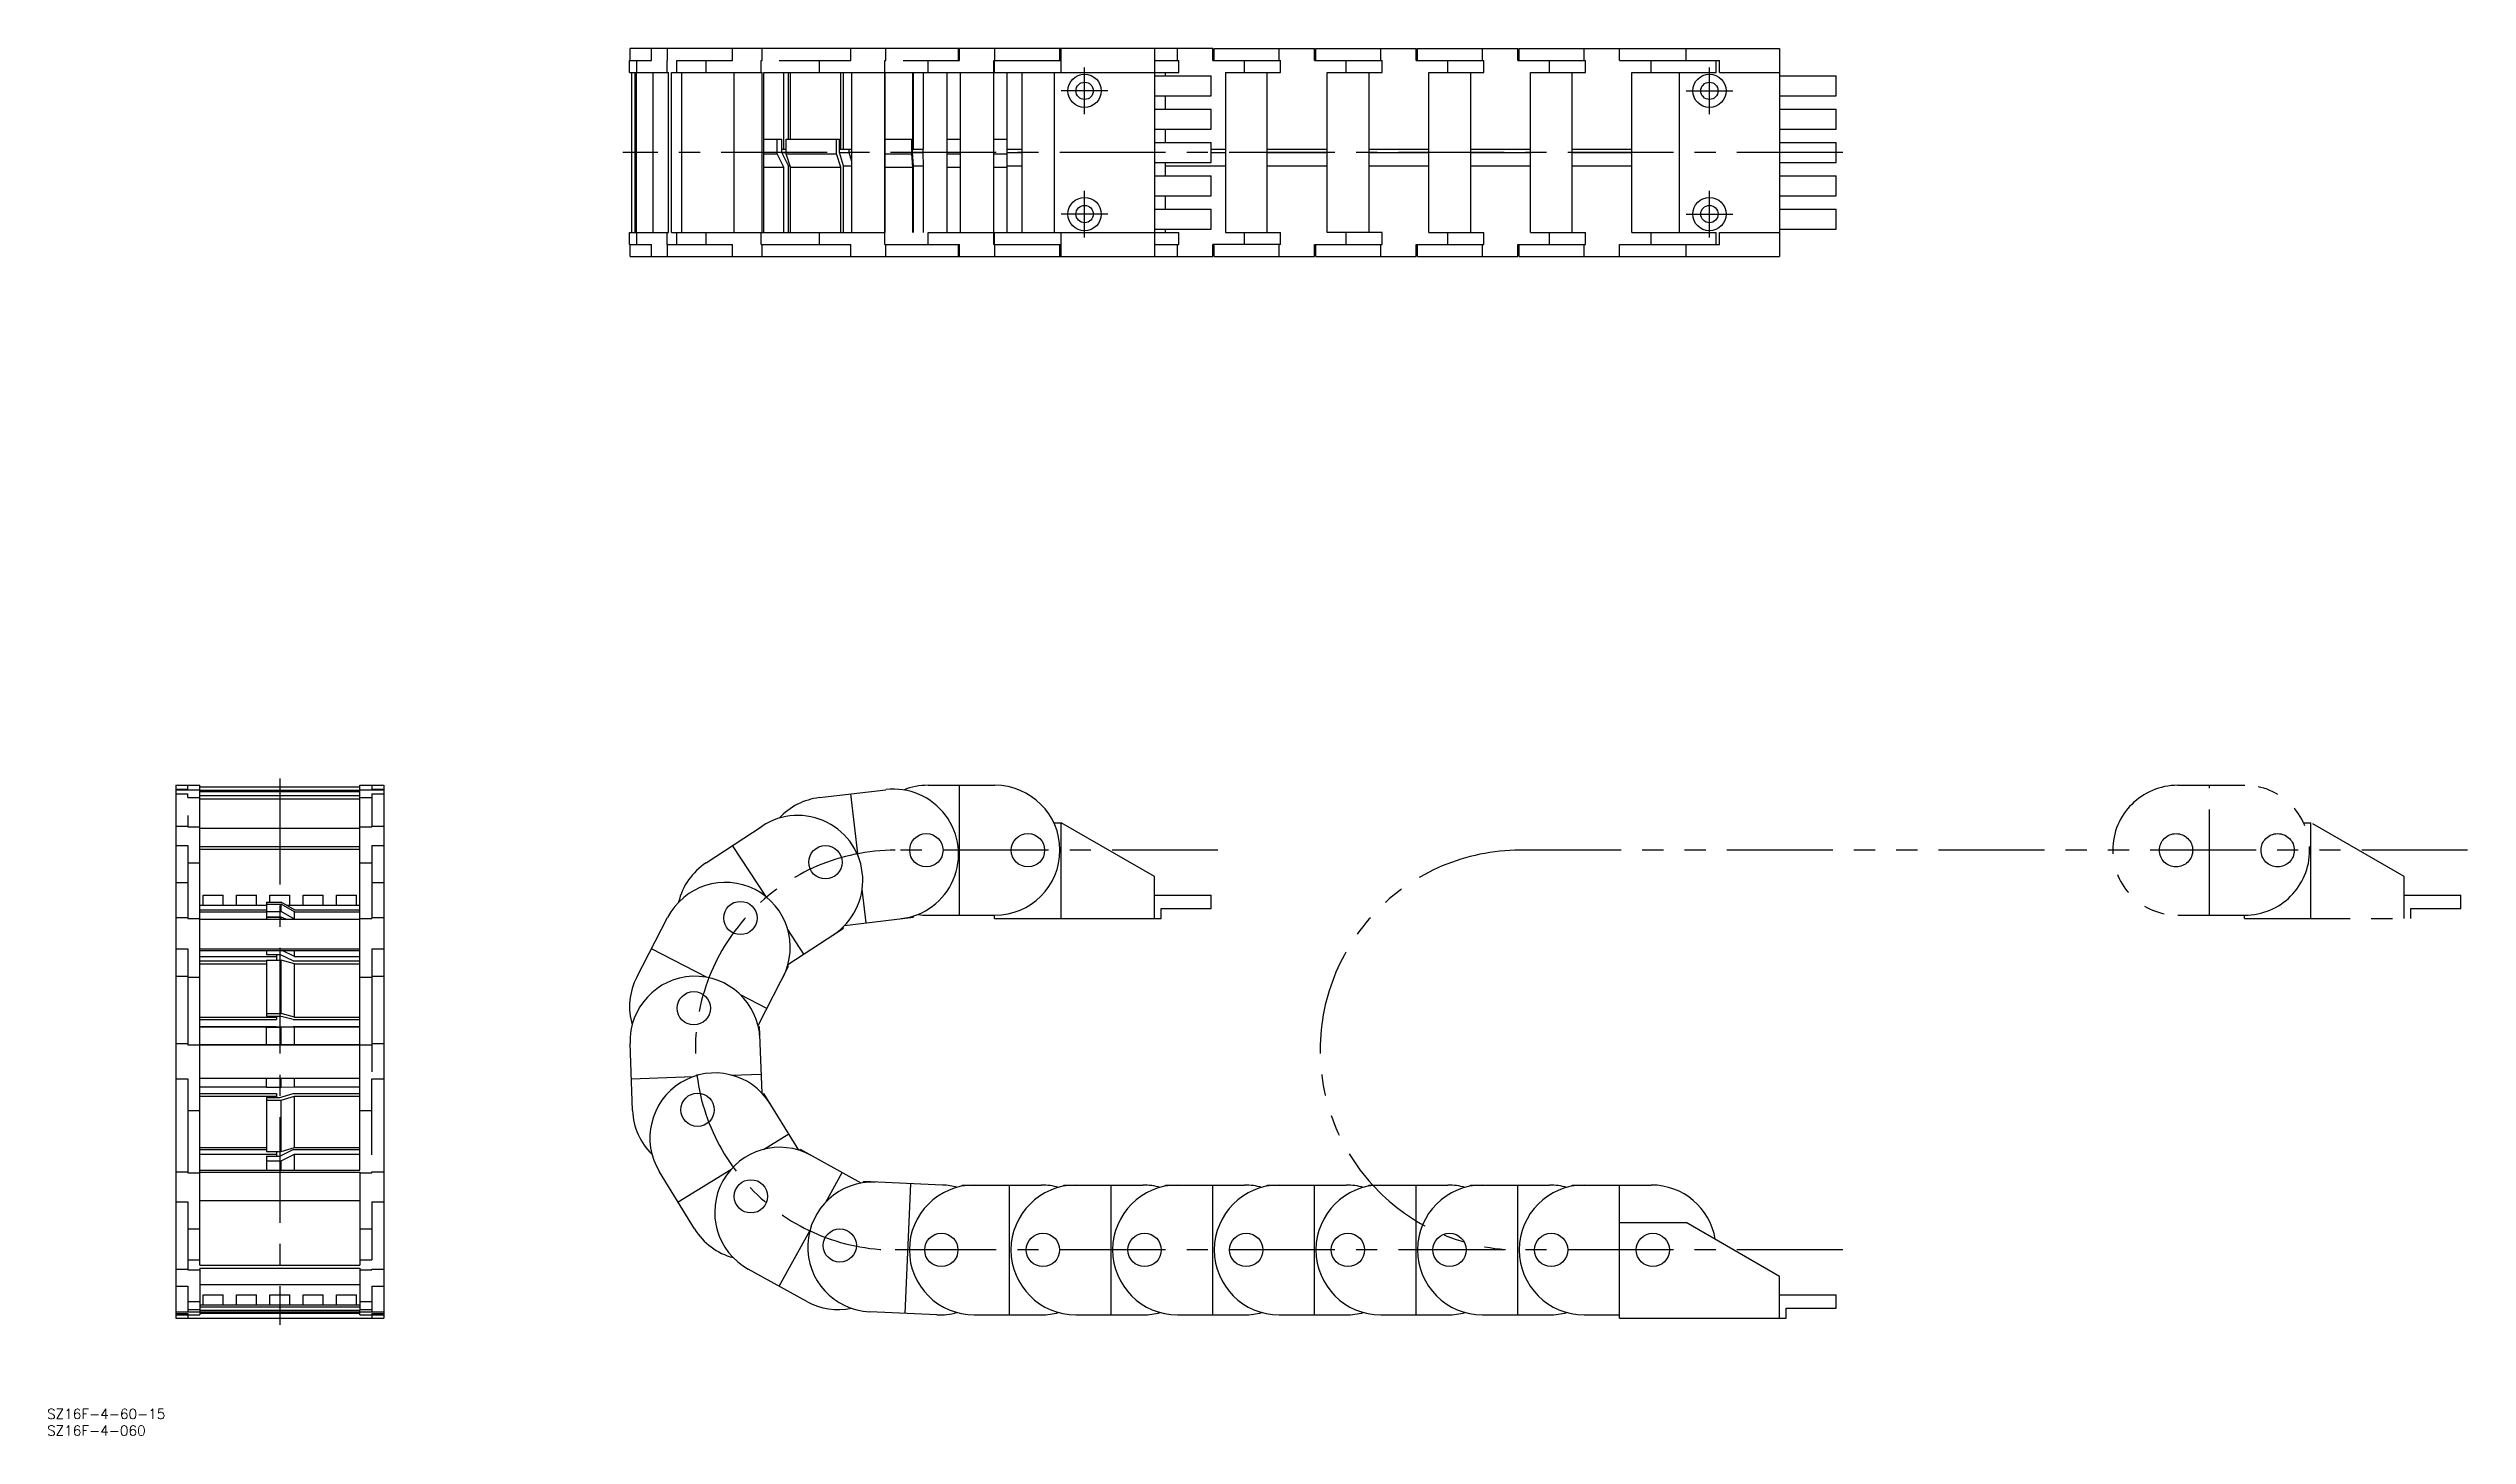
# Model space of a CAD drawing. Extents: x -69 to 656, y -35 to 381.
import ezdxf

# ---------------------------------------------------------------- set-up
doc = ezdxf.new("R2010")
doc.units = 0
doc.linetypes.add('CENTER', pattern=[50.8, 31.75, -6.35, 6.35, -6.35])
doc.linetypes.add('PHANTOM', pattern=[63.5, 31.75, -6.35, 6.35, -6.35, 6.35, -6.35])
doc.layers.get('0').update_dxf_attribs({"linetype": 'CONTINUOUS'})
doc.layers.add('CENTER', color=1, linetype='CENTER')
doc.styles.get("Standard").update_dxf_attribs({"font": 'txt.shx', "height": 3, "bigfont": 'bigfont.shx'})

msp = doc.modelspace()

# ---------------------------------------------------------------- linework, layer by layer
at = {"color": 7, "linetype": 'CONTINUOUS'}
for p, q in [((104.95, 377.62), (111.48, 377.62)), ((104.95, 374), (104.95, 377.62)), ((280, 381.25), (105.09, 381.25)), ((105.09, 377.62), (105.09, 381.25)), ((107.12, 374), (107.12, 377.62)), ((111.48, 377.62), (111.48, 381.25)), ((116.18, 377.62), (116.34, 377.62)), ((116.18, 374), (116.18, 377.62)), ((116.34, 377.62), (116.34, 381.25)), ((119.13, 377.62), (135.88, 377.62)), ((119.13, 374), (119.13, 377.62)), ((127.93, 374), (127.93, 377.62)), ((135.88, 377.62), (135.88, 381.25)), ((144.45, 377.62), (144.74, 377.62)), ((144.45, 374), (144.45, 377.62)), ((144.74, 377.62), (144.74, 381.25)), ((149.83, 377.62), (171.33, 377.62)), ((161.9, 374), (161.9, 377.62)), ((171.33, 377.62), (171.33, 381.25)), ((181.51, 377.62), (181.86, 377.62)), ((181.51, 374), (181.51, 377.62)), ((181.86, 377.62), (181.86, 381.25)), ((187.08, 377.62), (204, 377.62)), ((194.5, 374), (194.5, 377.62)), ((203.67, 377.62), (203.67, 381.25)), ((204, 377.62), (204, 381.25)), ((214.25, 377.62), (234.5, 377.62)), ((214.25, 322.37), (214.25, 377.62)), ((214.5, 374), (214.5, 377.62)), ((214.6, 377.62), (214.6, 381.25)), ((234.1, 377.62), (234.1, 381.25)), ((234.5, 374), (234.5, 381.25)), ((262.5, 381.25), (262.5, 318.75)), ((262.5, 377.62), (269.75, 377.62)), ((269.4, 377.62), (269.4, 381.25)), ((269.75, 374), (269.75, 377.62)), ((280, 377.62), (280, 381.25)), ((280, 377.62), (300.25, 377.62)), ((280.4, 381.25), (310.5, 381.25)), ((280.4, 377.62), (280.4, 381.25)), ((289.5, 374), (289.5, 377.62)), ((299.9, 377.62), (299.9, 381.25)), ((300.25, 374), (300.25, 377.62)), ((310.5, 377.62), (310.5, 381.25)), ((310.5, 377.62), (330.75, 377.62)), ((310.9, 381.25), (341, 381.25)), ((310.9, 377.62), (310.9, 381.25)), ((320, 374), (320, 377.62)), ((330.4, 377.62), (330.4, 381.25)), ((330.75, 374), (330.75, 377.62)), ((341, 377.62), (341, 381.25)), ((341, 377.62), (361.25, 377.62)), ((341.4, 381.25), (371.5, 381.25)), ((341.4, 377.62), (341.4, 381.25)), ((350.5, 374), (350.5, 377.62)), ((360.9, 377.62), (360.9, 381.25)), ((361.25, 374), (361.25, 377.62)), ((371.5, 377.62), (371.5, 381.25)), ((371.5, 377.62), (391.75, 377.62)), ((371.9, 381.25), (450, 381.25)), ((371.9, 377.62), (371.9, 381.25)), ((381, 374), (381, 377.62)), ((391.4, 377.62), (391.4, 381.25)), ((391.75, 374), (391.75, 377.62)), ((402, 377.62), (402, 381.25)), ((402, 377.62), (432, 377.62)), ((411.5, 374), (411.5, 377.62)), ((422, 377.62), (422, 381.25)), ((431, 374), (431, 377.62)), ((432, 374), (432, 377.62)), ((450, 381.25), (450, 318.75)), ((104.95, 374), (116.62, 374)), ((105.62, 326), (105.62, 374)), ((106.62, 326), (106.62, 374)), ((106.99, 326), (106.99, 374)), ((112.04, 326), (112.04, 374)), ((116.62, 326), (116.62, 374)), ((117.51, 374), (144.73, 374)), ((117.51, 326), (117.51, 374)), ((120.64, 326), (120.64, 374)), ((136.36, 326), (136.36, 374)), ((144.73, 326), (144.73, 374)), ((145.27, 374), (181.57, 374)), ((145.27, 326), (145.27, 374)), ((151.25, 351), (151.25, 374)), ((152.67, 354), (152.67, 374)), ((153.25, 354), (153.25, 374)), ((168.3, 351), (168.3, 374)), ((169.18, 351), (169.18, 374)), ((171.64, 326), (171.64, 374)), ((181.57, 326), (181.57, 374)), ((181.69, 374), (269.75, 374)), ((181.69, 326), (181.69, 374)), ((189.92, 351), (189.92, 374)), ((190.1, 351), (190.1, 374)), ((193.11, 351), (193.11, 374)), ((200.25, 326), (200.25, 374)), ((204.25, 326), (204.25, 374)), ((218.25, 326), (218.25, 374)), ((222.75, 326), (222.75, 374)), ((232.5, 326), (232.5, 374)), ((262.5, 373), (279.5, 373)), ((265.75, 373), (265.75, 374)), ((279.5, 367), (279.5, 373)), ((283.75, 374), (283.75, 326)), ((283.75, 374), (300.25, 374)), ((296.25, 326), (296.25, 374)), ((314.25, 326), (314.25, 374)), ((314.25, 374), (330.75, 374)), ((326.75, 374), (326.75, 326)), ((344.75, 326), (344.75, 374)), ((344.75, 374), (361.25, 374)), ((357.25, 374), (357.25, 326)), ((375.25, 374), (391.75, 374)), ((375.25, 326), (375.25, 374)), ((387.75, 326), (387.75, 374)), ((405.75, 374), (431, 374)), ((405.75, 326), (405.75, 374)), ((420, 326), (420, 374)), ((432, 374), (450, 374)), ((450, 373), (467, 373)), ((467, 367), (467, 373)), ((262.5, 367), (279.5, 367)), ((262.5, 363), (279.5, 363)), ((265.75, 363), (265.75, 367)), ((279.5, 357), (279.5, 363)), ((450, 367), (467, 367)), ((450, 363), (467, 363)), ((467, 357), (467, 363)), ((262.5, 357), (279.5, 357)), ((265.75, 353), (265.75, 357)), ((450, 357), (467, 357)), ((145.27, 354), (150.62, 354)), ((145.27, 349.57), (149.2, 349.57)), ((149.2, 349.57), (149.2, 354)), ((151.25, 345.57), (149.2, 349.57)), ((150.62, 350), (150.62, 354)), ((150.62, 351), (151.98, 351)), ((152.67, 346), (150.62, 350)), ((150.62, 350), (151.98, 350)), ((151.98, 354), (167.91, 354)), ((151.98, 349.57), (151.98, 354)), ((153.25, 345.57), (151.98, 349.57)), ((151.98, 349.57), (167.04, 349.57)), ((167.04, 349.57), (167.04, 354)), ((168.3, 345.57), (167.04, 349.57)), ((167.91, 350), (167.91, 354)), ((167.91, 351), (171.64, 351)), ((169.18, 346), (167.91, 350)), ((167.91, 350), (170.88, 350)), ((170.88, 350), (170.88, 351)), ((171.64, 347.29), (170.88, 350)), ((181.69, 354), (189.83, 354)), ((181.69, 349.57), (189.64, 349.57)), ((189.64, 349.57), (189.64, 354)), ((189.92, 345.57), (189.64, 349.57)), ((189.83, 350), (189.83, 354)), ((189.83, 351), (193.11, 351)), ((190.1, 346), (189.83, 350)), ((189.83, 350), (193.01, 350)), ((193.01, 350), (193.01, 351)), ((193.11, 346), (193.01, 350)), ((200.25, 354), (204.25, 354)), ((200.25, 349.57), (204.25, 349.57)), ((214.25, 354), (218.25, 354)), ((214.25, 349.57), (218.25, 349.57)), ((218.25, 351), (222.75, 351)), ((218.25, 350), (222.75, 350)), ((262.5, 353), (279.5, 353)), ((279.5, 347), (279.5, 353)), ((279.5, 351), (283.75, 351)), ((279.5, 350), (283.75, 350)), ((296.25, 351), (314.25, 351)), ((296.25, 350), (314.25, 350)), ((326.75, 351), (344.75, 351)), ((326.75, 350), (344.75, 350)), ((357.25, 351), (375.25, 351)), ((357.25, 350), (375.25, 350)), ((387.75, 351), (405.75, 351)), ((387.75, 350), (405.75, 350)), ((450, 353), (467, 353)), ((467, 347), (467, 353)), ((145.27, 345.57), (151.25, 345.57)), ((151.25, 326), (151.25, 345.57)), ((152.67, 346), (153.11, 346)), ((152.67, 326), (152.67, 346)), ((153.25, 345.57), (168.3, 345.57)), ((153.25, 326), (153.25, 345.57)), ((168.3, 326), (168.3, 345.57)), ((169.18, 346), (171.64, 346)), ((169.18, 326), (169.18, 346)), ((181.69, 345.57), (189.92, 345.57)), ((189.92, 326), (189.92, 345.57)), ((190.1, 326), (190.1, 346)), ((190.1, 346), (193.11, 346)), ((193.11, 326), (193.11, 346)), ((200.25, 345.57), (204.25, 345.57)), ((214.25, 345.57), (218.25, 345.57)), ((218.25, 346), (222.75, 346)), ((262.5, 347), (279.5, 347)), ((262.5, 343), (279.5, 343)), ((265.75, 343), (265.75, 347)), ((265.75, 346), (283.75, 346)), ((279.5, 337), (279.5, 343)), ((296.25, 346), (314.25, 346)), ((326.75, 346), (344.75, 346)), ((357.25, 346), (375.25, 346)), ((387.75, 346), (405.75, 346)), ((450, 347), (467, 347)), ((450, 343), (467, 343)), ((467, 337), (467, 343)), ((262.5, 337), (279.5, 337)), ((265.75, 333), (265.75, 337)), ((450, 337), (467, 337)), ((262.5, 333), (279.5, 333)), ((262.5, 327), (279.5, 327)), ((265.75, 326), (265.75, 327)), ((279.5, 327), (279.5, 333)), ((450, 333), (467, 333)), ((450, 327), (467, 327)), ((467, 327), (467, 333)), ((104.95, 326), (116.62, 326)), ((104.95, 322.37), (104.95, 326)), ((104.95, 322.37), (111.48, 322.37)), ((105.09, 318.75), (105.09, 322.37)), ((107.12, 322.37), (107.12, 326)), ((111.48, 318.75), (111.48, 322.37)), ((116.18, 322.37), (116.18, 326)), ((116.18, 322.37), (135.88, 322.37)), ((116.34, 318.75), (116.34, 322.37)), ((117.51, 326), (181.57, 326)), ((119.13, 322.37), (119.13, 326)), ((127.93, 322.37), (127.93, 326)), ((135.88, 318.75), (135.88, 322.37)), ((144.45, 322.37), (144.45, 326)), ((144.45, 322.37), (171.33, 322.37)), ((144.74, 318.75), (144.74, 322.37)), ((161.9, 322.37), (161.9, 326)), ((171.33, 318.75), (171.33, 322.37)), ((181.51, 322.37), (181.51, 326)), ((181.51, 322.37), (204, 322.37)), ((181.86, 318.75), (181.86, 322.37)), ((194.5, 326), (269.75, 326)), ((194.5, 322.37), (194.5, 326)), ((203.67, 318.75), (203.67, 322.37)), ((204, 318.75), (204, 322.37)), ((214.25, 322.37), (234.5, 322.37)), ((214.5, 322.37), (214.5, 326)), ((214.6, 318.75), (214.6, 322.37)), ((234.1, 318.75), (234.1, 322.37)), ((234.5, 318.75), (234.5, 326)), ((262.5, 322.37), (269.75, 322.37)), ((269.4, 318.75), (269.4, 322.37)), ((269.75, 322.37), (269.75, 326)), ((300.25, 322.37), (280, 322.37)), ((280, 318.75), (280, 322.37)), ((280.4, 318.75), (280.4, 322.37)), ((283.75, 326), (300.25, 326)), ((289.5, 322.37), (289.5, 326)), ((299.9, 318.75), (299.9, 322.37)), ((300.25, 322.37), (300.25, 326)), ((310.5, 322.37), (330.75, 322.37)), ((310.5, 318.75), (310.5, 322.37)), ((310.9, 318.75), (310.9, 322.37)), ((330.75, 326), (314.25, 326)), ((320, 322.37), (320, 326)), ((330.4, 318.75), (330.4, 322.37)), ((330.75, 322.37), (330.75, 326)), ((341, 322.37), (361.25, 322.37)), ((341, 318.75), (341, 322.37)), ((341.4, 318.75), (341.4, 322.37)), ((344.75, 326), (361.25, 326)), ((350.5, 322.37), (350.5, 326)), ((360.9, 318.75), (360.9, 322.37)), ((361.25, 322.37), (361.25, 326)), ((371.5, 322.37), (391.75, 322.37)), ((371.5, 318.75), (371.5, 322.37)), ((371.9, 318.75), (371.9, 322.37)), ((375.25, 326), (391.75, 326)), ((381, 322.37), (381, 326)), ((391.4, 318.75), (391.4, 322.37)), ((391.75, 322.37), (391.75, 326)), ((402, 322.37), (432, 322.37)), ((402, 318.75), (402, 322.37)), ((405.75, 326), (431, 326)), ((411.5, 322.37), (411.5, 326)), ((422, 318.75), (422, 322.37)), ((431, 322.37), (431, 326)), ((432, 326), (450, 326)), ((432, 322.37), (432, 326)), ((105.09, 318.75), (280, 318.75)), ((280.4, 318.75), (310.5, 318.75)), ((310.9, 318.75), (341, 318.75)), ((341.4, 318.75), (371.5, 318.75)), ((371.9, 318.75), (450, 318.75)), ((-31.25, 160), (-31.25, 0)), ((-31.25, 160), (-24, 160)), ((-27.62, 158.65), (-27.62, 160)), ((-24, 15.89), (-24, 160)), ((24, 82.14), (24, 160)), ((24, 160), (31.25, 160)), ((27.62, 160), (27.62, 158.65)), ((31.25, 160), (31.25, 0)), ((194.5, 160), (214.6, 160)), ((204, 121), (204, 160)), ((-31.25, 158.83), (-27.62, 158.83)), ((-31.25, 158.69), (-27.62, 158.69)), ((-31.25, 157.43), (-27.62, 157.43)), ((-27.62, 158.65), (-24, 158.65)), ((-27.62, 156.31), (-27.62, 157.43)), ((-27.62, 156.31), (-24, 156.31)), ((-24, 159.5), (24, 159.5)), ((-24, 158.5), (24, 158.5)), ((-24, 158.15), (24, 158.15)), ((-24, 156.97), (24, 156.97)), ((-24, 155.97), (24, 155.97)), ((24, 158.65), (27.62, 158.65)), ((24, 156.31), (27.62, 156.31)), ((27.62, 158.83), (31.25, 158.83)), ((27.62, 158.69), (31.25, 158.69)), ((27.62, 157.43), (31.25, 157.43)), ((27.62, 157.43), (27.62, 147.57)), ((161.9, 156.31), (181.86, 158.69)), ((173.58, 138.6), (171.33, 157.43)), ((-31.25, 147.76), (-27.62, 147.76)), ((-27.62, 150.96), (-27.62, 147.57)), ((-27.62, 147.57), (-24, 147.57)), ((-24, 147.15), (24, 147.15)), ((24, 147.57), (27.62, 147.57)), ((27.62, 147.76), (31.25, 147.76)), ((127.93, 136.74), (144.74, 147.76)), ((232.27, 148.75), (234.5, 148.75)), ((262.5, 132.58), (234.5, 148.75)), ((234.5, 120), (234.5, 148.75)), ((-31.25, 141.95), (-27.62, 141.95)), ((-27.62, 141.95), (-27.62, 120)), ((-24, 141.67), (24, 141.67)), ((-24, 140.84), (24, 140.84)), ((27.62, 141.95), (27.62, 120)), ((27.62, 141.95), (31.25, 141.95)), ((146.07, 126.42), (135.88, 141.95)), ((-31.25, 130.86), (-27.62, 130.86)), ((-27.62, 136.74), (-24, 136.74)), ((24, 136.74), (27.62, 136.74)), ((27.62, 130.86), (31.25, 130.86)), ((262.5, 120), (262.5, 132.58)), ((-24, 124), (-4, 124)), ((-23, 127), (-17, 127)), ((-23, 124), (-23, 127)), ((-17, 124), (-17, 127)), ((-13, 127), (-7, 127)), ((-13, 124), (-13, 127)), ((-7, 124), (-7, 127)), ((-4, 124.91), (-4, 120.56)), ((-4, 124.91), (0.43, 124.91)), ((-4, 124.28), (0.43, 124.28)), ((-3, 127), (3, 127)), ((-3, 124.91), (-3, 127)), ((4.43, 122.6), (0.43, 124.91)), ((4.43, 121.99), (0.43, 124.28)), ((0.43, 122.15), (0.43, 124.28)), ((2, 124), (24, 124)), ((3, 124), (3, 127)), ((7, 127), (13, 127)), ((7, 124), (7, 127)), ((13, 124), (13, 127)), ((17, 127), (23, 127)), ((17, 124), (17, 127)), ((23, 124), (23, 127)), ((175.96, 118.71), (174.75, 128.79)), ((262.5, 127), (279.5, 127)), ((279.5, 123), (279.5, 127)), ((-31.25, 120.31), (-27.62, 120.31)), ((-27.62, 120), (-24, 120)), ((-24, 122.6), (-4, 122.6)), ((-24, 121.99), (-4, 121.99)), ((-24, 119.85), (-4, 119.85)), ((-24, 119.77), (24, 119.77)), ((-4, 122.15), (0.43, 122.15)), ((-4, 120.56), (0, 120.56)), ((-4, 120.42), (0.43, 120.42)), ((-4, 120.42), (-4, 119.77)), ((-1, 120.42), (-1, 120.56)), ((0.24, 120.42), (0, 120.56)), ((4.43, 119.85), (0.43, 122.15)), ((1.78, 119.77), (0.43, 120.42)), ((0.43, 119.77), (0.43, 120.42)), ((4.43, 122.6), (24, 122.6)), ((4.43, 121.99), (24, 121.99)), ((4.43, 119.85), (4.43, 121.99)), ((4.43, 119.85), (24, 119.85)), ((24, 120), (27.62, 120)), ((27.62, 120.31), (31.25, 120.31)), ((107.12, 102.45), (116.34, 120.31)), ((157.26, 109.34), (152.41, 116.73)), ((152.47, 106.2), (169.18, 117.15)), ((169.18, 117.15), (168.99, 117.44)), ((169.49, 117.94), (190.1, 120.4)), ((190.1, 120.4), (190.06, 120.74)), ((194.5, 121), (214.6, 121)), ((214.5, 120), (214.5, 121)), ((214.5, 120), (264.5, 120)), ((264.5, 123), (279.5, 123)), ((264.5, 120), (264.5, 123)), ((-31.25, 110.89), (-27.62, 110.89)), ((-27.62, 110.89), (-27.62, 82.09)), ((-24, 110.88), (24, 110.88)), ((-24, 110.42), (24, 110.42)), ((-4, 110.42), (-4, 109.21)), ((-4, 109.21), (0, 109.21)), ((-1, 109.21), (-1, 107.46)), ((4, 107.28), (0, 109.21)), ((4.43, 108.62), (0.69, 110.42)), ((4.43, 108.62), (4.43, 110.42)), ((27.62, 110.89), (27.62, 74)), ((27.62, 110.89), (31.25, 110.89)), ((127.99, 102.37), (111.48, 110.89)), ((-31.25, 102.67), (-27.62, 102.67)), ((-27.62, 102.45), (-24, 102.45)), ((-24, 108.62), (-1, 108.62)), ((-24, 107.28), (-4, 107.28)), ((-24, 106.4), (-4, 106.4)), ((-4, 107.46), (-4, 90.73)), ((-4, 107.46), (0.43, 107.46)), ((4.43, 106.4), (0.43, 107.46)), ((0.43, 91.46), (0.43, 107.46)), ((4, 107.28), (24, 107.28)), ((4.43, 108.62), (24, 108.62)), ((4.43, 106.4), (24, 106.4)), ((4.43, 90.4), (4.43, 106.4)), ((24, 102.45), (27.62, 102.45)), ((27.62, 102.67), (31.25, 102.67)), ((143.5, 87.91), (152.67, 105.66)), ((152.67, 105.66), (152.36, 105.82)), ((146.13, 93), (138.28, 97.06)), ((-24, 90.4), (-1, 90.4)), ((-24, 89.67), (-1, 89.67)), ((-24, 87.54), (-1, 87.54)), ((-24, 87.48), (-1, 87.48)), ((-4, 91.46), (0.43, 91.46)), ((-4, 90.73), (0, 90.73)), ((-4, 82.14), (-4, 87.46)), ((-4, 87.46), (0, 87.46)), ((-4, 87.4), (0.43, 87.4)), ((-1, 90.73), (-1, 89.67)), ((-1, 87.46), (-1, 87.54)), ((4, 89.67), (0, 90.73)), ((0, 87.46), (4, 87.54)), ((4.43, 90.4), (0.43, 91.46)), ((0.43, 87.4), (4.43, 87.48)), ((0.43, 82.14), (0.43, 87.4)), ((4, 89.67), (24, 89.67)), ((4, 87.54), (24, 87.54)), ((4.43, 90.4), (24, 90.4)), ((4.43, 87.48), (24, 87.48)), ((4.43, 82.14), (4.43, 87.48)), ((143.6, 87.53), (143.94, 87.54)), ((144.69, 67.58), (143.94, 87.54)), ((-31.25, 82.44), (-27.62, 82.44)), ((-27.62, 82.09), (-24, 82.09)), ((-24, 82.14), (24, 82.14)), ((-24, 82.1), (24, 82.1)), ((24, 44.42), (24, 82.1)), ((24, 82.09), (27.62, 82.09)), ((27.62, 82.44), (31.25, 82.44)), ((105.86, 62.35), (105.1, 82.44)), ((135.64, 72.97), (144.47, 73.3)), ((-31.25, 71.84), (-27.62, 71.84)), ((-27.62, 71.84), (-27.62, 43.63)), ((-24, 72.11), (24, 72.11)), ((-24, 69.5), (-4, 69.5)), ((-24, 67.47), (-1, 67.47)), ((-24, 66.64), (-1, 66.64)), ((-4, 69.41), (-4, 72.11)), ((-4, 69.41), (-4, 72.11)), ((-4, 69.41), (0.43, 69.41)), ((-4, 66.26), (-4, 50.09)), ((-4, 66.26), (0, 66.26)), ((-4, 65.43), (0.43, 65.43)), ((-1, 67.47), (-1, 66.26)), ((0, 66.26), (4, 67.47)), ((0.43, 69.41), (0.43, 72.11)), ((0.43, 69.41), (0.43, 72.11)), ((0.43, 69.41), (4.43, 69.5)), ((0.43, 65.43), (4.43, 66.64)), ((0.43, 50.09), (0.43, 65.43)), ((4, 67.47), (24, 67.47)), ((4.43, 69.5), (4.43, 72.11)), ((4.43, 69.5), (4.43, 72.11)), ((4.43, 69.5), (24, 69.5)), ((4.43, 51.3), (4.43, 66.64)), ((4.43, 66.64), (24, 66.64)), ((27.62, 49.06), (27.62, 71.84)), ((27.62, 71.84), (31.25, 71.84)), ((105.5, 71.84), (124.07, 72.54)), ((144.95, 67.29), (145.25, 67.47)), ((155.72, 50.45), (145.25, 67.47)), ((-27.62, 62.35), (-24, 62.35)), ((24, 62.35), (27.62, 62.35)), ((-24, 51.3), (-4, 51.3)), ((0.43, 50.09), (4.43, 51.3)), ((4.43, 51.3), (24, 51.3)), ((145.18, 50.7), (152.71, 55.34)), ((-31.25, 43.93), (-27.62, 43.93)), ((-27.62, 43.63), (-24, 43.63)), ((-24, 50.64), (-4, 50.64)), ((-24, 49.24), (-1, 49.24)), ((-24, 44.42), (24, 44.42)), ((-24, 43.9), (24, 43.9)), ((-4, 50.09), (0.43, 50.09)), ((-4, 48.62), (-4, 44.42)), ((-4, 48.62), (0, 48.62)), ((-4, 47.22), (0.43, 47.22)), ((-1, 50.09), (-1, 48.62)), ((0, 48.62), (4, 50.64)), ((0.43, 47.22), (4.43, 49.24)), ((0.43, 44.42), (0.43, 47.22)), ((4, 50.64), (24, 50.64)), ((4.43, 49.24), (24, 49.24)), ((4.43, 44.42), (4.43, 49.24)), ((24, 43.9), (24, 15.89)), ((24, 43.63), (27.62, 43.63)), ((27.62, 43.93), (31.25, 43.93)), ((27.62, 43.63), (27.62, 43.93)), ((124.47, 26.81), (113.94, 43.93)), ((119.49, 34.9), (135.32, 44.64)), ((156.08, 50.34), (156.25, 50.64)), ((174.42, 40.59), (156.25, 50.64)), ((163.8, 34.86), (168.72, 43.74)), ((175.11, 40.7), (175.13, 41.04)), ((198.85, 40), (175.13, 41.04)), ((187.66, 1.46), (189.36, 40.42)), ((204.75, 40), (228.5, 40)), ((204.75, 39.66), (204.75, 40)), ((219, 1), (219, 40)), ((235.25, 40), (259, 40)), ((235.25, 39.66), (235.25, 40)), ((249.5, 1), (249.5, 40)), ((265.75, 40), (289.5, 40)), ((265.75, 39.66), (265.75, 40)), ((280, 1), (280, 40)), ((296.25, 40), (320, 40)), ((296.25, 39.66), (296.25, 40)), ((310.5, 1), (310.5, 40)), ((326.75, 40), (350.5, 40)), ((326.75, 39.66), (326.75, 40)), ((341, 1), (341, 40)), ((357.25, 40), (381, 40)), ((357.25, 39.66), (357.25, 40)), ((371.5, 1), (371.5, 40)), ((387.75, 40), (411.5, 40)), ((387.75, 39.66), (387.75, 40)), ((402, 0), (402, 40)), ((-31.25, 34.9), (-27.62, 34.9)), ((-27.62, 34.9), (-27.62, 14.58)), ((-24, 35.38), (24, 35.38)), ((27.62, 34.9), (27.62, 17.53)), ((27.62, 34.9), (31.25, 34.9)), ((-27.62, 26.81), (-24, 26.81)), ((24, 26.81), (27.62, 26.81)), ((149.84, 9.62), (159.02, 26.21)), ((402, 28.75), (422, 28.75)), ((450, 12.58), (422, 28.75)), ((-31.25, 14.75), (-27.62, 14.75)), ((-27.62, 17.53), (-24, 17.53)), ((-27.62, 14.58), (-24, 14.58)), ((-24, 15.89), (24, 15.89)), ((-24, 15.01), (24, 15.01)), ((-24, 15.01), (-24, 2.58)), ((24, 17.53), (27.62, 17.53)), ((24, 15.01), (24, 2.58)), ((24, 14.58), (27.62, 14.58)), ((27.62, 14.75), (31.25, 14.75)), ((27.62, 14.58), (27.62, 14.75)), ((158.15, 5.02), (140.56, 14.75)), ((-31.25, 9.62), (-27.62, 9.62)), ((-27.62, 9.62), (-27.62, 1.91)), ((-24, 10.17), (24, 10.17)), ((27.62, 9.62), (31.25, 9.62)), ((27.62, 9.62), (27.62, 1.91)), ((450, 0), (450, 12.58)), ((-31.25, 1.92), (-27.62, 1.92)), ((-31.25, 1.46), (-27.62, 1.46)), ((-31.25, 1), (-24, 1)), ((-31.25, 0), (31.25, 0)), ((-27.62, 5.02), (-24, 5.02)), ((-27.62, 2.58), (-24, 2.58)), ((-27.62, 1.91), (-24, 1.91)), ((-27.62, 1.46), (-27.62, 0)), ((-27.62, 1.04), (-24, 1.04)), ((-27.62, 1.02), (-24, 1.02)), ((-24, 4), (24, 4)), ((-24, 3.4), (24, 3.4)), ((-24, 2.41), (24, 2.41)), ((-24, 2.41), (-24, 1)), ((-24, 1.97), (24, 1.97)), ((-24, 1.5), (24, 1.5)), ((-23, 7), (-17, 7)), ((-23, 4), (-23, 7)), ((-17, 4), (-17, 7)), ((-13, 7), (-7, 7)), ((-13, 4), (-13, 7)), ((-7, 4), (-7, 7)), ((-3, 7), (3, 7)), ((-3, 4), (-3, 7)), ((3, 4), (3, 7)), ((7, 7), (13, 7)), ((7, 4), (7, 7)), ((13, 4), (13, 7)), ((17, 7), (23, 7)), ((17, 4), (17, 7)), ((23, 4), (23, 7)), ((24, 5.02), (27.62, 5.02)), ((24, 2.58), (27.62, 2.58)), ((24, 1), (24, 2.41)), ((24, 1.91), (27.62, 1.91)), ((24, 1.04), (27.62, 1.04)), ((24, 1.02), (27.62, 1.02)), ((24, 1), (31.25, 1)), ((27.62, 1.92), (31.25, 1.92)), ((27.62, 1.46), (31.25, 1.46)), ((27.62, 1.46), (27.62, 0)), ((197.15, 1.04), (177.06, 1.92)), ((208.4, 1), (228.5, 1)), ((238.9, 1), (259, 1)), ((269.4, 1), (289.5, 1)), ((299.9, 1), (320, 1)), ((330.4, 1), (350.5, 1)), ((360.9, 1), (381, 1)), ((391.4, 1), (402, 1)), ((402, 0), (452, 0)), ((450, 7), (467, 7)), ((452, 3), (467, 3)), ((452, 0), (452, 3)), ((467, 3), (467, 7))]:
    msp.add_line(p, q, dxfattribs=at)
at = {"color": 3, "linetype": 'PHANTOM'}
for p, q in [((569.5, 160), (589.6, 160)), ((579, 121), (579, 160)), ((607.27, 148.75), (609.5, 148.75)), ((637.5, 132.58), (609.5, 148.75)), ((609.5, 120), (609.5, 148.75)), ((656.5, 140.5), (372.19, 140.5)), ((637.5, 120), (637.5, 132.58)), ((637.5, 127), (654.5, 127)), ((654.5, 123), (654.5, 127)), ((569.5, 121), (589.6, 121)), ((589.5, 120), (589.5, 121)), ((589.5, 120), (639.5, 120)), ((639.5, 120), (639.5, 123)), ((639.5, 123), (654.5, 123))]:
    msp.add_line(p, q, dxfattribs=at)
at = {"color": 7, "linetype": 'CONTINUOUS'}
for centre, radius in [((241.5, 368.5), 5), ((241.5, 368.5), 2.6), ((429, 368.5), 5), ((429, 368.5), 2.6), ((241.5, 331.5), 5), ((241.5, 331.5), 2.6), ((429, 331.5), 5), ((429, 331.5), 2.6), ((194, 140.5), 5), ((224.5, 140.5), 5), ((163.71, 136.89), 5), ((138.21, 120.16), 5), ((124.22, 93.06), 5), ((125.36, 62.58), 5), ((141.34, 36.6), 5), ((168.03, 21.84), 5), ((198.5, 20.5), 5), ((229, 20.5), 5), ((259.5, 20.5), 5), ((290, 20.5), 5), ((320.5, 20.5), 5), ((351, 20.5), 5), ((381.5, 20.5), 5), ((412, 20.5), 5)]:
    msp.add_circle(centre, radius, dxfattribs=at)
at = {"color": 3, "linetype": 'PHANTOM'}
for centre in [(569, 140.5), (599.5, 140.5)]:
    msp.add_circle(centre, 5, dxfattribs=at)
at = {"color": 7, "linetype": 'CONTINUOUS'}
for centre, start, end in [((194.5, 140.5), 90, 111.94042), ((214.6, 140.5), 270.00002, 89.99998), ((164.21, 136.94), 96.80607, 137.40793), ((184.17, 139.33), 276.80608, 96.80611), ((155.44, 131.46), 303.25073, 123.25077), ((133.67, 111.36), 332.69917, 152.69917), ((138.63, 120.44), 123.25074, 166.7087), ((194.5, 140.5), 261.01864, 270), ((124.45, 93.5), 152.69916, 196.15713), ((124.59, 83.17), 2.14759, 182.14758), ((130.55, 54.15), 31.59602, 211.59599), ((125.34, 63.08), 182.14759, 225.60559), ((150, 31.81), 61.04445, 241.04441), ((177.92, 21.4), 87.4891, 267.48909), ((208.4, 20.5), 90.00002, 269.99998), ((198, 20.52), 74.41401, 87.48909), ((238.9, 20.5), 90.00002, 269.99998), ((228.5, 20.5), 74.534, 90), ((269.4, 20.5), 90.00002, 269.99998), ((259, 20.5), 74.534, 90), ((299.9, 20.5), 90, 270), ((289.5, 20.5), 74.534, 90), ((330.4, 20.5), 90, 270), ((320, 20.5), 74.534, 90), ((360.9, 20.5), 90, 270), ((350.5, 20.5), 74.534, 90), ((391.4, 20.5), 90, 270), ((381, 20.5), 74.534, 90), ((411.5, 20.5), 9.46645, 90), ((141.08, 37.03), 211.59602, 255.05402), ((167.59, 22.08), 241.04444, 281.64631), ((198, 20.52), 267.4891, 285.34465), ((228.5, 20.5), 270, 285.46605), ((259, 20.5), 270, 285.46605), ((289.5, 20.5), 270, 285.46602), ((320, 20.5), 270, 285.46602), ((350.5, 20.5), 270, 285.46602), ((381, 20.5), 270, 285.46603)]:
    msp.add_arc(centre, 19.5, start, end, dxfattribs=at)
at = {"color": 3, "linetype": 'PHANTOM'}
for centre, radius, start, end in [((569.5, 140.5), 19.5, 90, 270), ((589.6, 140.5), 19.5, 270, 90), ((372.19, 80.5), 60, 90, 270)]:
    msp.add_arc(centre, radius, start, end, dxfattribs=at)
at = {"layer": 'CENTER', "color": 1, "linetype": 'CENTER'}
for p, q in [((241.5, 361.5), (241.5, 375.5)), ((429, 361.5), (429, 375.5)), ((248.5, 368.5), (234.5, 368.5)), ((422, 368.5), (436, 368.5)), ((469, 350), (102.95, 350)), ((241.5, 324.5), (241.5, 338.5)), ((429, 324.5), (429, 338.5)), ((248.5, 331.5), (234.5, 331.5)), ((422, 331.5), (436, 331.5)), ((0, 162), (0, -2)), ((281.5, 140.5), (184.69, 140.5)), ((469, 20.5), (184.69, 20.5))]:
    msp.add_line(p, q, dxfattribs=at)
msp.add_arc((184.69, 80.5), 60, 90, 270, dxfattribs=at)

# ---------------------------------------------------------------- texts
at = {"color": 7, "linetype": 'CONTINUOUS'}
for s, p in [('SZ16F-4-60-15', (-69.84, -30.24)), ('SZ16F-4-060', (-69.84, -35.24))]:
    msp.add_text(s, height=3, dxfattribs=at).set_placement(p)

doc.saveas('drawing.dxf')
